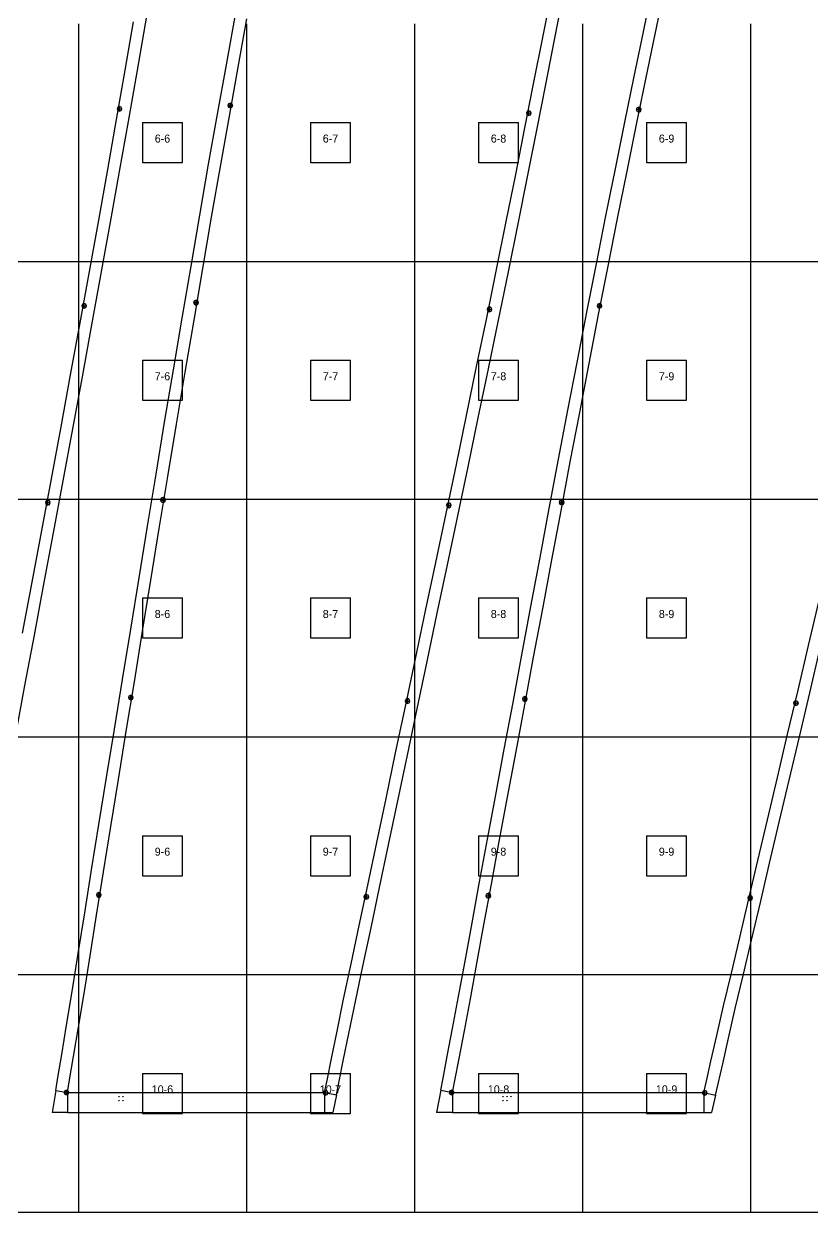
# Model space of a CAD drawing. Header units: metres. Extents: x 0 to 4830, y -2970 to 0.
# Drawn here: x 982 to 1967, y -2970 to -1485 of the extents above; entities that cross this region are included whole.
import ezdxf
from ezdxf.enums import TextEntityAlignment as Align

# ---------------------------------------------------------------- set-up
doc = ezdxf.new("R2010")
doc.units = ezdxf.units.M
for name, color, linetype in [('default', 7, 'Continuous'), ('mcircles', 7, 'Continuous'), ('TEXTLAYER', 7, 'Continuous')]:
    doc.layers.add(name, color=color, linetype=linetype)

msp = doc.modelspace()

# ---------------------------------------------------------------- linework, layer by layer
at = {"color": 9}
for p, q in [((1050, -1485), (1050, -1782)), ((1050, -1485), (1050, -1782)), ((1260, -1485), (1260, -1782)), ((1260, -1485), (1260, -1782)), ((1470, -1485), (1470, -1782)), ((1470, -1485), (1470, -1782)), ((1680, -1485), (1680, -1782)), ((1680, -1485), (1680, -1782)), ((1890, -1485), (1890, -1782)), ((1890, -1485), (1890, -1782)), ((1130, -1608.5), (1180, -1608.5)), ((1130, -1608.5), (1130, -1658.5)), ((1180, -1658.5), (1180, -1608.5)), ((1340, -1608.5), (1390, -1608.5)), ((1340, -1608.5), (1340, -1658.5)), ((1390, -1658.5), (1390, -1608.5)), ((1550, -1608.5), (1600, -1608.5)), ((1550, -1608.5), (1550, -1658.5)), ((1600, -1658.5), (1600, -1608.5)), ((1760, -1608.5), (1810, -1608.5)), ((1760, -1608.5), (1760, -1658.5)), ((1810, -1658.5), (1810, -1608.5)), ((1130, -1658.5), (1180, -1658.5)), ((1340, -1658.5), (1390, -1658.5)), ((1550, -1658.5), (1600, -1658.5)), ((1760, -1658.5), (1810, -1658.5)), ((840, -1782), (1050, -1782)), ((840, -1782), (1050, -1782)), ((1050, -1782), (1260, -1782)), ((1050, -1782), (1050, -2079)), ((1050, -1782), (1260, -1782)), ((1050, -1782), (1050, -2079)), ((1260, -1782), (1470, -1782)), ((1260, -1782), (1260, -2079)), ((1260, -1782), (1470, -1782)), ((1260, -1782), (1260, -2079)), ((1470, -1782), (1680, -1782)), ((1470, -1782), (1470, -2079)), ((1470, -1782), (1680, -1782)), ((1470, -1782), (1470, -2079)), ((1680, -1782), (1890, -1782)), ((1680, -1782), (1680, -2079)), ((1680, -1782), (1890, -1782)), ((1680, -1782), (1680, -2079)), ((1890, -1782), (2100, -1782)), ((1890, -1782), (1890, -2079)), ((1890, -1782), (2100, -1782)), ((1890, -1782), (1890, -2079)), ((1130, -1905.5), (1180, -1905.5)), ((1130, -1905.5), (1130, -1955.5)), ((1180, -1955.5), (1180, -1905.5)), ((1340, -1905.5), (1390, -1905.5)), ((1340, -1905.5), (1340, -1955.5)), ((1390, -1955.5), (1390, -1905.5)), ((1550, -1905.5), (1600, -1905.5)), ((1550, -1905.5), (1550, -1955.5)), ((1600, -1955.5), (1600, -1905.5)), ((1760, -1905.5), (1810, -1905.5)), ((1760, -1905.5), (1760, -1955.5)), ((1810, -1955.5), (1810, -1905.5)), ((1130, -1955.5), (1180, -1955.5)), ((1340, -1955.5), (1390, -1955.5)), ((1550, -1955.5), (1600, -1955.5)), ((1760, -1955.5), (1810, -1955.5)), ((840, -2079), (1050, -2079)), ((840, -2079), (1050, -2079)), ((1050, -2079), (1260, -2079)), ((1050, -2079), (1050, -2376)), ((1050, -2079), (1260, -2079)), ((1050, -2079), (1050, -2376)), ((1260, -2079), (1470, -2079)), ((1260, -2079), (1260, -2376)), ((1260, -2079), (1470, -2079)), ((1260, -2079), (1260, -2376)), ((1470, -2079), (1680, -2079)), ((1470, -2079), (1470, -2376)), ((1470, -2079), (1680, -2079)), ((1470, -2079), (1470, -2376)), ((1680, -2079), (1890, -2079)), ((1680, -2079), (1680, -2376)), ((1680, -2079), (1890, -2079)), ((1680, -2079), (1680, -2376)), ((1890, -2079), (2100, -2079)), ((1890, -2079), (1890, -2376)), ((1890, -2079), (2100, -2079)), ((1890, -2079), (1890, -2376)), ((1130, -2202.5), (1180, -2202.5)), ((1130, -2202.5), (1130, -2252.5)), ((1180, -2252.5), (1180, -2202.5)), ((1340, -2202.5), (1390, -2202.5)), ((1340, -2202.5), (1340, -2252.5)), ((1390, -2252.5), (1390, -2202.5)), ((1550, -2202.5), (1600, -2202.5)), ((1550, -2202.5), (1550, -2252.5)), ((1600, -2252.5), (1600, -2202.5)), ((1760, -2202.5), (1810, -2202.5)), ((1760, -2202.5), (1760, -2252.5)), ((1810, -2252.5), (1810, -2202.5)), ((1130, -2252.5), (1180, -2252.5)), ((1340, -2252.5), (1390, -2252.5)), ((1550, -2252.5), (1600, -2252.5)), ((1760, -2252.5), (1810, -2252.5)), ((840, -2376), (1050, -2376)), ((840, -2376), (1050, -2376)), ((1050, -2376), (1260, -2376)), ((1050, -2376), (1050, -2673)), ((1050, -2376), (1260, -2376)), ((1050, -2376), (1050, -2673)), ((1260, -2376), (1470, -2376)), ((1260, -2376), (1260, -2673)), ((1260, -2376), (1470, -2376)), ((1260, -2376), (1260, -2673)), ((1470, -2376), (1680, -2376)), ((1470, -2376), (1470, -2673)), ((1470, -2376), (1680, -2376)), ((1470, -2376), (1470, -2673)), ((1680, -2376), (1890, -2376)), ((1680, -2376), (1680, -2673)), ((1680, -2376), (1890, -2376)), ((1680, -2376), (1680, -2673)), ((1890, -2376), (2100, -2376)), ((1890, -2376), (1890, -2673)), ((1890, -2376), (2100, -2376)), ((1890, -2376), (1890, -2673)), ((1130, -2499.5), (1180, -2499.5)), ((1130, -2499.5), (1130, -2549.5)), ((1180, -2549.5), (1180, -2499.5)), ((1340, -2499.5), (1390, -2499.5)), ((1340, -2499.5), (1340, -2549.5)), ((1390, -2549.5), (1390, -2499.5)), ((1550, -2499.5), (1600, -2499.5)), ((1550, -2499.5), (1550, -2549.5)), ((1600, -2549.5), (1600, -2499.5)), ((1760, -2499.5), (1810, -2499.5)), ((1760, -2499.5), (1760, -2549.5)), ((1810, -2549.5), (1810, -2499.5)), ((1130, -2549.5), (1180, -2549.5)), ((1340, -2549.5), (1390, -2549.5)), ((1550, -2549.5), (1600, -2549.5)), ((1760, -2549.5), (1810, -2549.5)), ((840, -2673), (1050, -2673)), ((840, -2673), (1050, -2673)), ((1050, -2673), (1260, -2673)), ((1050, -2673), (1050, -2970)), ((1050, -2673), (1260, -2673)), ((1050, -2673), (1050, -2970)), ((1260, -2673), (1470, -2673)), ((1260, -2673), (1260, -2970)), ((1260, -2673), (1470, -2673)), ((1260, -2673), (1260, -2970)), ((1470, -2673), (1680, -2673)), ((1470, -2673), (1470, -2970)), ((1470, -2673), (1680, -2673)), ((1470, -2673), (1470, -2970)), ((1680, -2673), (1890, -2673)), ((1680, -2673), (1680, -2970)), ((1680, -2673), (1890, -2673)), ((1680, -2673), (1680, -2970)), ((1890, -2673), (2100, -2673)), ((1890, -2673), (1890, -2970)), ((1890, -2673), (2100, -2673)), ((1890, -2673), (1890, -2970)), ((1130, -2796.5), (1180, -2796.5)), ((1130, -2796.5), (1130, -2846.5)), ((1180, -2846.5), (1180, -2796.5)), ((1340, -2796.5), (1390, -2796.5)), ((1340, -2796.5), (1340, -2846.5)), ((1390, -2846.5), (1390, -2796.5)), ((1550, -2796.5), (1600, -2796.5)), ((1550, -2796.5), (1550, -2846.5)), ((1600, -2846.5), (1600, -2796.5)), ((1760, -2796.5), (1810, -2796.5)), ((1760, -2796.5), (1760, -2846.5)), ((1810, -2846.5), (1810, -2796.5)), ((1130, -2846.5), (1180, -2846.5)), ((1340, -2846.5), (1390, -2846.5)), ((1550, -2846.5), (1600, -2846.5)), ((1760, -2846.5), (1810, -2846.5)), ((840, -2970), (1050, -2970)), ((1050, -2970), (1260, -2970)), ((1260, -2970), (1470, -2970)), ((1470, -2970), (1680, -2970)), ((1680, -2970), (1890, -2970)), ((1890, -2970), (2100, -2970))]:
    msp.add_line(p, q, dxfattribs=at)
at = {"layer": 'default', "color": 7, "linetype": 'Continuous'}
for p, q in [((1133.8, -1485.1), (1144.1, -1425.8)), ((1630.4, -1502.1), (1641.2, -1447.4)), ((1645.1, -1505), (1655.9, -1450.3)), ((1756.1, -1495.1), (1767.4, -1440.5)), ((1770.8, -1498.2), (1782.1, -1443.5)), ((1108.5, -1543), (1119, -1482.5)), ((1234.9, -1536.5), (1245.8, -1476.1)), ((1249.7, -1539.2), (1260.6, -1478.7)), ((1123.2, -1545.6), (1133.8, -1485.1)), ((1744.6, -1551), (1756.1, -1495.1)), ((1759.3, -1554.1), (1770.8, -1498.2)), ((1619.3, -1558.1), (1630.4, -1502.1)), ((1634, -1561), (1645.1, -1505)), ((1097.7, -1604.6), (1108.5, -1543)), ((1223.8, -1598.1), (1234.9, -1536.5)), ((1238.6, -1600.7), (1249.7, -1539.2)), ((1112.5, -1607.2), (1123.2, -1545.6)), ((1608, -1615.2), (1619.3, -1558.1)), ((1732.9, -1608.1), (1744.6, -1551)), ((1747.5, -1611.1), (1759.3, -1554.1)), ((1622.7, -1618.1), (1634, -1561)), ((1101.3, -1588.4), (1099.1, -1589.3)), ((1103.4, -1589.3), (1101.3, -1588.4)), ((1101.3, -1594.4), (1101.3, -1588.4)), ((1237.7, -1585), (1236.8, -1587.2)), ((1236.8, -1587.2), (1237.7, -1589.3)), ((1236.8, -1587.2), (1242.8, -1587.2)), ((1239.8, -1584.2), (1237.7, -1585)), ((1241.9, -1585), (1239.8, -1584.2)), ((1239.8, -1590.2), (1239.8, -1584.2)), ((1242.8, -1587.2), (1241.9, -1585)), ((1241.9, -1589.3), (1242.8, -1587.2)), ((1099.1, -1589.3), (1098.3, -1591.4)), ((1098.3, -1591.4), (1099.1, -1593.5)), ((1098.3, -1591.4), (1104.3, -1591.4)), ((1099.1, -1593.5), (1101.3, -1594.4)), ((1101.3, -1594.4), (1103.4, -1593.5)), ((1104.3, -1591.4), (1103.4, -1589.3)), ((1103.4, -1593.5), (1104.3, -1591.4)), ((1212.7, -1660.6), (1223.8, -1598.1)), ((1227.5, -1663.3), (1238.6, -1600.7)), ((1237.7, -1589.3), (1239.8, -1590.2)), ((1239.8, -1590.2), (1241.9, -1589.3)), ((1610.7, -1594.7), (1609.9, -1596.8)), ((1609.9, -1596.8), (1610.7, -1598.9)), ((1609.9, -1596.8), (1615.9, -1596.8)), ((1612.9, -1593.8), (1610.7, -1594.7)), ((1610.7, -1598.9), (1612.9, -1599.8)), ((1615, -1594.7), (1612.9, -1593.8)), ((1612.9, -1599.8), (1612.9, -1593.8)), ((1612.9, -1599.8), (1615, -1598.9)), ((1615.9, -1596.8), (1615, -1594.7)), ((1615, -1598.9), (1615.9, -1596.8)), ((1748.1, -1590.2), (1747.2, -1592.3)), ((1747.2, -1592.3), (1748.1, -1594.5)), ((1747.2, -1592.3), (1753.2, -1592.3)), ((1750.2, -1589.3), (1748.1, -1590.2)), ((1748.1, -1594.5), (1750.2, -1595.3)), ((1752.3, -1590.2), (1750.2, -1589.3)), ((1750.2, -1595.3), (1750.2, -1589.3)), ((1750.2, -1595.3), (1752.3, -1594.5)), ((1753.2, -1592.3), (1752.3, -1590.2)), ((1752.3, -1594.5), (1753.2, -1592.3)), ((1086.7, -1667.1), (1097.7, -1604.6)), ((1101.5, -1669.7), (1112.5, -1607.2)), ((1596.5, -1673.3), (1608, -1615.2)), ((1611.2, -1676.2), (1622.7, -1618.1)), ((1721, -1666.1), (1732.9, -1608.1)), ((1735.7, -1669.1), (1747.5, -1611.1)), ((1201.7, -1724), (1212.7, -1660.6)), ((1075.4, -1730.5), (1086.7, -1667.1)), ((1090.1, -1733), (1101.5, -1669.7)), ((1216.5, -1726.6), (1227.5, -1663.3)), ((1584.7, -1732.3), (1596.5, -1673.3)), ((1599.4, -1735.2), (1611.2, -1676.2)), ((1709.1, -1725.2), (1721, -1666.1)), ((1723.8, -1728.2), (1735.7, -1669.1)), ((1063.8, -1794.4), (1075.4, -1730.5)), ((1078.5, -1797), (1090.1, -1733)), ((1190.7, -1788.1), (1201.7, -1724)), ((1205.5, -1790.7), (1216.5, -1726.6)), ((1572.6, -1792.1), (1584.7, -1732.3)), ((1587.3, -1795), (1599.4, -1735.2)), ((1697.3, -1785), (1709.1, -1725.2)), ((1712, -1788), (1723.8, -1728.2)), ((1052, -1858.9), (1063.8, -1794.4)), ((1179.7, -1852.7), (1190.7, -1788.1)), ((1194.5, -1855.3), (1205.5, -1790.7)), ((1560.2, -1852.4), (1572.6, -1792.1)), ((1574.9, -1855.3), (1587.3, -1795)), ((1685.4, -1845.4), (1697.3, -1785)), ((1700.1, -1848.4), (1712, -1788)), ((1066.8, -1861.4), (1078.5, -1797)), ((1055, -1835.4), (1054.1, -1837.5)), ((1054.1, -1837.5), (1055, -1839.6)), ((1054.1, -1837.5), (1060.1, -1837.5)), ((1057.1, -1834.5), (1055, -1835.4)), ((1055, -1839.6), (1057.1, -1840.5)), ((1057.1, -1840.5), (1057.1, -1834.5)), ((1059.2, -1835.4), (1057.1, -1834.5)), ((1057.1, -1840.5), (1059.2, -1839.6)), ((1060.1, -1837.5), (1059.2, -1835.4)), ((1059.2, -1839.6), (1060.1, -1837.5)), ((1194.9, -1831.4), (1194, -1833.5)), ((1194, -1833.5), (1194.9, -1835.6)), ((1194, -1833.5), (1200, -1833.5)), ((1197, -1830.5), (1194.9, -1831.4)), ((1194.9, -1835.6), (1197, -1836.5)), ((1199.1, -1831.4), (1197, -1830.5)), ((1197, -1836.5), (1197, -1830.5)), ((1197, -1836.5), (1199.1, -1835.6)), ((1200, -1833.5), (1199.1, -1831.4)), ((1199.1, -1835.6), (1200, -1833.5)), ((1561.4, -1839.8), (1560.6, -1841.9)), ((1563.6, -1838.9), (1561.4, -1839.8)), ((1565.7, -1839.8), (1563.6, -1838.9)), ((1563.6, -1844.9), (1563.6, -1838.9)), ((1566.6, -1841.9), (1565.7, -1839.8)), ((1698.9, -1835.4), (1698.1, -1837.5)), ((1698.1, -1837.5), (1698.9, -1839.6)), ((1698.1, -1837.5), (1704.1, -1837.5)), ((1701.1, -1834.5), (1698.9, -1835.4)), ((1698.9, -1839.6), (1701.1, -1840.5)), ((1701.1, -1840.5), (1701.1, -1834.5)), ((1703.2, -1835.4), (1701.1, -1834.5)), ((1701.1, -1840.5), (1703.2, -1839.6)), ((1704.1, -1837.5), (1703.2, -1835.4)), ((1703.2, -1839.6), (1704.1, -1837.5)), ((1168.7, -1917.6), (1179.7, -1852.7)), ((1183.5, -1920.3), (1194.5, -1855.3)), ((1547.6, -1913.2), (1560.2, -1852.4)), ((1560.6, -1841.9), (1561.4, -1844)), ((1560.6, -1841.9), (1566.6, -1841.9)), ((1561.4, -1844), (1563.6, -1844.9)), ((1562.3, -1916.1), (1574.9, -1855.3)), ((1563.6, -1844.9), (1565.7, -1844)), ((1565.7, -1844), (1566.6, -1841.9)), ((1673.6, -1906.4), (1685.4, -1845.4)), ((1688.3, -1909.4), (1700.1, -1848.4)), ((1040.2, -1923.7), (1052, -1858.9)), ((1054.9, -1926.2), (1066.8, -1861.4)), ((1535, -1974.4), (1547.6, -1913.2)), ((1661.8, -1967.7), (1673.6, -1906.4)), ((1676.5, -1970.7), (1688.3, -1909.4)), ((1028.3, -1988.6), (1040.2, -1923.7)), ((1043.1, -1991.2), (1054.9, -1926.2)), ((1157.7, -1982.8), (1168.7, -1917.6)), ((1172.5, -1985.4), (1183.5, -1920.3)), ((1549.7, -1977.3), (1562.3, -1916.1)), ((1522.3, -2035.7), (1535, -1974.4)), ((1649.9, -2029.2), (1661.8, -1967.7)), ((1664.7, -2032.2), (1676.5, -1970.7)), ((1016.2, -2053.6), (1028.3, -1988.6)), ((1147, -2048), (1157.7, -1982.8)), ((1161.8, -2050.6), (1172.5, -1985.4)), ((1537.1, -2038.6), (1549.7, -1977.3)), ((1030.9, -2056.1), (1043.1, -1991.2)), ((1638.4, -2090.7), (1649.9, -2029.2)), ((1653.1, -2093.7), (1664.7, -2032.2)), ((1136.4, -2112.9), (1147, -2048)), ((1509.4, -2096.9), (1522.3, -2035.7)), ((1524.2, -2099.8), (1537.1, -2038.6)), ((1004.1, -2118.3), (1016.2, -2053.6)), ((1018.8, -2120.9), (1030.9, -2056.1)), ((1151.1, -2115.5), (1161.8, -2050.6)), ((1153.6, -2077.9), (1152.7, -2080.1)), ((1155.7, -2077.1), (1153.6, -2077.9)), ((1157.9, -2077.9), (1155.7, -2077.1)), ((1155.7, -2083.1), (1155.7, -2077.1)), ((1158.7, -2080.1), (1157.9, -2077.9)), ((1009.7, -2081.2), (1008.8, -2083.4)), ((1008.8, -2083.4), (1009.7, -2085.5)), ((1008.8, -2083.4), (1014.8, -2083.4)), ((1011.8, -2080.4), (1009.7, -2081.2)), ((1009.7, -2085.5), (1011.8, -2086.4)), ((1013.9, -2081.2), (1011.8, -2080.4)), ((1011.8, -2086.4), (1011.8, -2080.4)), ((1011.8, -2086.4), (1013.9, -2085.5)), ((1014.8, -2083.4), (1013.9, -2081.2)), ((1013.9, -2085.5), (1014.8, -2083.4)), ((1152.7, -2080.1), (1153.6, -2082.2)), ((1152.7, -2080.1), (1158.7, -2080.1)), ((1153.6, -2082.2), (1155.7, -2083.1)), ((1155.7, -2083.1), (1157.9, -2082.2)), ((1157.9, -2082.2), (1158.7, -2080.1)), ((1510.7, -2084.6), (1509.8, -2086.7)), ((1509.8, -2086.7), (1510.7, -2088.8)), ((1509.8, -2086.7), (1515.8, -2086.7)), ((1512.8, -2083.7), (1510.7, -2084.6)), ((1510.7, -2088.8), (1512.8, -2089.7)), ((1514.9, -2084.6), (1512.8, -2083.7)), ((1512.8, -2089.7), (1512.8, -2083.7)), ((1512.8, -2089.7), (1514.9, -2088.8)), ((1515.8, -2086.7), (1514.9, -2084.6)), ((1514.9, -2088.8), (1515.8, -2086.7)), ((1626.9, -2152.1), (1638.4, -2090.7)), ((1641.6, -2155), (1653.1, -2093.7)), ((1651.8, -2080.9), (1650.9, -2083)), ((1650.9, -2083), (1651.8, -2085.1)), ((1650.9, -2083), (1656.9, -2083)), ((1653.9, -2080), (1651.8, -2080.9)), ((1651.8, -2085.1), (1653.9, -2086)), ((1656, -2080.9), (1653.9, -2080)), ((1653.9, -2086), (1653.9, -2080)), ((1653.9, -2086), (1656, -2085.1)), ((1656.9, -2083), (1656, -2080.9)), ((1656, -2085.1), (1656.9, -2083)), ((1496.6, -2158), (1509.4, -2096.9)), ((1511.3, -2160.9), (1524.2, -2099.8)), ((992.1, -2182.6), (1004.1, -2118.3)), ((1006.8, -2185.2), (1018.8, -2120.9)), ((1125.8, -2177.5), (1136.4, -2112.9)), ((1140.6, -2180.1), (1151.1, -2115.5)), ((1615.5, -2213), (1626.9, -2152.1)), ((1483.8, -2218.7), (1496.6, -2158)), ((1498.5, -2221.6), (1511.3, -2160.9)), ((1630.2, -2216), (1641.6, -2155)), ((980.2, -2246.3), (992.1, -2182.6)), ((1115.4, -2241.5), (1125.8, -2177.5)), ((1130.1, -2244.1), (1140.6, -2180.1)), ((994.9, -2248.9), (1006.8, -2185.2)), ((1962.4, -2262), (1975.7, -2205.7)), ((1471.1, -2278.7), (1483.8, -2218.7)), ((1485.8, -2281.7), (1498.5, -2221.6)), ((1604.2, -2273.4), (1615.5, -2213)), ((1618.9, -2276.3), (1630.2, -2216)), ((1105.1, -2304.5), (1115.4, -2241.5)), ((983.2, -2311.7), (994.9, -2248.9)), ((1119.9, -2307.1), (1130.1, -2244.1)), ((1949.3, -2317.8), (1962.4, -2262)), ((1963.9, -2321), (1977.1, -2265.3)), ((1458.6, -2338), (1471.1, -2278.7)), ((1473.4, -2340.9), (1485.8, -2281.7)), ((1593.1, -2333), (1604.2, -2273.4)), ((1607.8, -2335.9), (1618.9, -2276.3)), ((971.7, -2373.3), (983.2, -2311.7)), ((1095, -2366.5), (1105.1, -2304.5)), ((1109.8, -2369), (1119.9, -2307.1)), ((1113.3, -2324.7), (1112.4, -2326.8)), ((1112.4, -2326.8), (1113.3, -2328.9)), ((1112.4, -2326.8), (1118.4, -2326.8)), ((1115.4, -2323.8), (1113.3, -2324.7)), ((1113.3, -2328.9), (1115.4, -2329.8)), ((1117.6, -2324.7), (1115.4, -2323.8)), ((1115.4, -2329.8), (1115.4, -2323.8)), ((1115.4, -2329.8), (1117.6, -2328.9)), ((1118.4, -2326.8), (1117.6, -2324.7)), ((1117.6, -2328.9), (1118.4, -2326.8)), ((1459.1, -2329.2), (1458.3, -2331.3)), ((1458.3, -2331.3), (1459.1, -2333.5)), ((1458.3, -2331.3), (1464.3, -2331.3)), ((1461.3, -2328.3), (1459.1, -2329.2)), ((1463.4, -2329.2), (1461.3, -2328.3)), ((1461.3, -2334.3), (1461.3, -2328.3)), ((1464.3, -2331.3), (1463.4, -2329.2)), ((1463.4, -2333.5), (1464.3, -2331.3)), ((1605.8, -2326.6), (1604.9, -2328.7)), ((1604.9, -2328.7), (1605.8, -2330.9)), ((1604.9, -2328.7), (1610.9, -2328.7)), ((1607.9, -2325.7), (1605.8, -2326.6)), ((1605.8, -2330.9), (1607.9, -2331.7)), ((1610, -2326.6), (1607.9, -2325.7)), ((1607.9, -2331.7), (1607.9, -2325.7)), ((1607.9, -2331.7), (1610, -2330.9)), ((1610.9, -2328.7), (1610, -2326.6)), ((1610, -2330.9), (1610.9, -2328.7)), ((1936.3, -2372.8), (1949.3, -2317.8)), ((1946.7, -2330.9), (1944.6, -2331.8)), ((1948.8, -2331.8), (1946.7, -2330.9)), ((1946.7, -2336.9), (1946.7, -2330.9)), ((1951, -2376), (1963.9, -2321)), ((1446.4, -2396.2), (1458.6, -2338)), ((1459.1, -2333.5), (1461.3, -2334.3)), ((1461.1, -2399.1), (1473.4, -2340.9)), ((1461.3, -2334.3), (1463.4, -2333.5)), ((1582.2, -2391.4), (1593.1, -2333)), ((1596.9, -2394.3), (1607.8, -2335.9)), ((1944.6, -2331.8), (1943.7, -2333.9)), ((1943.7, -2333.9), (1944.6, -2336.1)), ((1943.7, -2333.9), (1949.7, -2333.9)), ((1944.6, -2336.1), (1946.7, -2336.9)), ((1946.7, -2336.9), (1948.8, -2336.1)), ((1949.7, -2333.9), (1948.8, -2331.8)), ((1948.8, -2336.1), (1949.7, -2333.9)), ((1085.2, -2426.9), (1095, -2366.5)), ((1100, -2429.5), (1109.8, -2369)), ((1923.6, -2426.8), (1936.3, -2372.8)), ((1938.3, -2430), (1951, -2376)), ((1434.4, -2453), (1446.4, -2396.2)), ((1449.1, -2455.9), (1461.1, -2399.1)), ((1571.6, -2448.5), (1582.2, -2391.4)), ((1586.3, -2451.4), (1596.9, -2394.3)), ((1075.7, -2485.6), (1085.2, -2426.9)), ((1090.5, -2488.2), (1100, -2429.5)), ((1911.2, -2479.5), (1923.6, -2426.8)), ((1925.8, -2482.7), (1938.3, -2430)), ((1561.3, -2503.9), (1571.6, -2448.5)), ((1422.8, -2508.1), (1434.4, -2453)), ((1437.5, -2511), (1449.1, -2455.9)), ((1576, -2506.8), (1586.3, -2451.4)), ((1899.2, -2530.6), (1911.2, -2479.5)), ((1066.5, -2542.1), (1075.7, -2485.6)), ((1081.3, -2544.7), (1090.5, -2488.2)), ((1913.8, -2533.9), (1925.8, -2482.7)), ((1411.6, -2561.2), (1422.8, -2508.1)), ((1551.4, -2557.2), (1561.3, -2503.9)), ((1566.1, -2560.2), (1576, -2506.8)), ((1426.4, -2564.1), (1437.5, -2511)), ((1887.6, -2579.9), (1899.2, -2530.6)), ((1902.2, -2583.1), (1913.8, -2533.9)), ((1057.9, -2596.1), (1066.5, -2542.1)), ((1072.6, -2598.7), (1081.3, -2544.7)), ((1401, -2611.9), (1411.6, -2561.2)), ((1415.7, -2614.8), (1426.4, -2564.1)), ((1542, -2608.2), (1551.4, -2557.2)), ((1556.7, -2611.1), (1566.1, -2560.2)), ((1073.3, -2571.5), (1072.5, -2573.6)), ((1072.5, -2573.6), (1073.3, -2575.7)), ((1072.5, -2573.6), (1078.5, -2573.6)), ((1075.5, -2570.6), (1073.3, -2571.5)), ((1073.3, -2575.7), (1075.5, -2576.6)), ((1077.6, -2571.5), (1075.5, -2570.6)), ((1075.5, -2576.6), (1075.5, -2570.6)), ((1075.5, -2576.6), (1077.6, -2575.7)), ((1078.5, -2573.6), (1077.6, -2571.5)), ((1077.6, -2575.7), (1078.5, -2573.6)), ((1407.6, -2573.9), (1406.8, -2576)), ((1406.8, -2576), (1407.6, -2578.1)), ((1406.8, -2576), (1412.8, -2576)), ((1409.8, -2573), (1407.6, -2573.9)), ((1407.6, -2578.1), (1409.8, -2579)), ((1411.9, -2573.9), (1409.8, -2573)), ((1409.8, -2579), (1409.8, -2573)), ((1409.8, -2579), (1411.9, -2578.1)), ((1412.8, -2576), (1411.9, -2573.9)), ((1411.9, -2578.1), (1412.8, -2576)), ((1560.1, -2572.4), (1559.3, -2574.5)), ((1559.3, -2574.5), (1560.1, -2576.7)), ((1559.3, -2574.5), (1565.3, -2574.5)), ((1562.3, -2571.5), (1560.1, -2572.4)), ((1560.1, -2576.7), (1562.3, -2577.5)), ((1564.4, -2572.4), (1562.3, -2571.5)), ((1562.3, -2577.5), (1562.3, -2571.5)), ((1562.3, -2577.5), (1564.4, -2576.7)), ((1565.3, -2574.5), (1564.4, -2572.4)), ((1564.4, -2576.7), (1565.3, -2574.5)), ((1876.5, -2626.9), (1887.6, -2579.9)), ((1887.3, -2575.2), (1886.4, -2577.3)), ((1886.4, -2577.3), (1887.3, -2579.4)), ((1886.4, -2577.3), (1892.4, -2577.3)), ((1889.4, -2574.3), (1887.3, -2575.2)), ((1887.3, -2579.4), (1889.4, -2580.3)), ((1891.5, -2575.2), (1889.4, -2574.3)), ((1889.4, -2580.3), (1889.4, -2574.3)), ((1889.4, -2580.3), (1891.5, -2579.4)), ((1891.1, -2630.1), (1902.2, -2583.1)), ((1892.4, -2577.3), (1891.5, -2575.2)), ((1891.5, -2579.4), (1892.4, -2577.3)), ((1049.8, -2646.9), (1057.9, -2596.1)), ((1064.5, -2649.5), (1072.6, -2598.7)), ((1390.8, -2659.6), (1401, -2611.9)), ((1533.3, -2656.2), (1542, -2608.2)), ((1548, -2659.1), (1556.7, -2611.1)), ((1405.5, -2662.5), (1415.7, -2614.8)), ((1866, -2671.2), (1876.5, -2626.9)), ((1880.6, -2674.4), (1891.1, -2630.1)), ((1042.3, -2694), (1049.8, -2646.9)), ((1057, -2696.5), (1064.5, -2649.5)), ((1525.1, -2700.6), (1533.3, -2656.2)), ((1381.4, -2703.8), (1390.8, -2659.6)), ((1396.2, -2706.7), (1405.5, -2662.5)), ((1539.9, -2703.5), (1548, -2659.1)), ((1856.2, -2712.2), (1866, -2671.2)), ((1870.9, -2715.4), (1880.6, -2674.4)), ((1035.2, -2736.4), (1042.3, -2694)), ((1050, -2738.9), (1057, -2696.5)), ((1517.5, -2740.6), (1525.1, -2700.6)), ((1373.3, -2743.7), (1381.4, -2703.8)), ((1388, -2746.6), (1396.2, -2706.7)), ((1532.3, -2743.5), (1539.9, -2703.5)), ((1847.8, -2749.2), (1856.2, -2712.2)), ((1862.4, -2752.4), (1870.9, -2715.4)), ((1029.1, -2773), (1035.2, -2736.4)), ((1043.9, -2775.5), (1050, -2738.9)), ((1366.3, -2778.1), (1373.3, -2743.7)), ((1381, -2781), (1388, -2746.6)), ((1510.9, -2775.1), (1517.5, -2740.6)), ((1525.7, -2778), (1532.3, -2743.5)), ((1840.5, -2781.2), (1847.8, -2749.2)), ((1855.2, -2784.4), (1862.4, -2752.4)), ((1024.3, -2801.8), (1029.1, -2773)), ((1039, -2804.4), (1043.9, -2775.5)), ((1505.7, -2802.4), (1510.9, -2775.1)), ((1360.8, -2805.3), (1366.3, -2778.1)), ((1375.5, -2808.2), (1381, -2781)), ((1520.5, -2805.3), (1525.7, -2778)), ((1834.8, -2806.4), (1840.5, -2781.2)), ((1849.4, -2809.7), (1855.2, -2784.4)), ((1021.6, -2818), (1024.3, -2801.8)), ((1036.3, -2820.5), (1039, -2804.4)), ((1357.7, -2820.5), (1360.8, -2805.3)), ((1502.9, -2817.6), (1505.7, -2802.4)), ((1517.6, -2820.5), (1520.5, -2805.3)), ((1831.6, -2820.5), (1834.8, -2806.4)), ((1021.6, -2818), (1017, -2845.5)), ((1021.6, -2818), (1036.3, -2820.5)), ((1033, -2818.2), (1032.2, -2820.3)), ((1032.2, -2820.3), (1033, -2822.4)), ((1032.2, -2820.3), (1038.2, -2820.3)), ((1035.2, -2817.3), (1033, -2818.2)), ((1037.3, -2818.2), (1035.2, -2817.3)), ((1035.2, -2823.3), (1035.2, -2817.3)), ((1036.3, -2820.5), (1357.7, -2820.5)), ((1036.3, -2820.5), (1036.3, -2845.5)), ((1038.2, -2820.3), (1037.3, -2818.2)), ((1037.3, -2822.4), (1038.2, -2820.3)), ((1356.8, -2818.6), (1355.9, -2820.7)), ((1355.9, -2820.7), (1356.8, -2822.9)), ((1355.9, -2820.7), (1361.9, -2820.7)), ((1358.9, -2817.7), (1356.8, -2818.6)), ((1357.7, -2820.5), (1357.7, -2845.5)), ((1357.7, -2820.5), (1372.4, -2823.4)), ((1361, -2818.6), (1358.9, -2817.7)), ((1358.9, -2823.7), (1358.9, -2817.7)), ((1361.9, -2820.7), (1361, -2818.6)), ((1361, -2822.9), (1361.9, -2820.7)), ((1372.4, -2823.4), (1375.5, -2808.2)), ((1502.9, -2817.6), (1497.5, -2845.5)), ((1502.9, -2817.6), (1517.6, -2820.5)), ((1514.3, -2818.2), (1513.4, -2820.3)), ((1513.4, -2820.3), (1514.3, -2822.4)), ((1513.4, -2820.3), (1519.4, -2820.3)), ((1516.4, -2817.3), (1514.3, -2818.2)), ((1518.5, -2818.2), (1516.4, -2817.3)), ((1516.4, -2823.3), (1516.4, -2817.3)), ((1517.6, -2820.5), (1831.6, -2820.5)), ((1517.6, -2820.5), (1517.6, -2845.5)), ((1519.4, -2820.3), (1518.5, -2818.2)), ((1518.5, -2822.4), (1519.4, -2820.3)), ((1830.6, -2818.6), (1829.7, -2820.8)), ((1829.7, -2820.8), (1830.6, -2822.9)), ((1829.7, -2820.8), (1835.7, -2820.8)), ((1832.7, -2817.8), (1830.6, -2818.6)), ((1831.6, -2820.5), (1831.6, -2845.5)), ((1831.6, -2820.5), (1846.2, -2823.7)), ((1834.9, -2818.6), (1832.7, -2817.8)), ((1832.7, -2823.8), (1832.7, -2817.8)), ((1835.7, -2820.8), (1834.9, -2818.6)), ((1834.9, -2822.9), (1835.7, -2820.8)), ((1846.2, -2823.7), (1849.4, -2809.7)), ((1033, -2822.4), (1035.2, -2823.3)), ((1035.2, -2823.3), (1037.3, -2822.4)), ((1356.8, -2822.9), (1358.9, -2823.7)), ((1358.9, -2823.7), (1361, -2822.9)), ((1372.4, -2823.4), (1367.9, -2845.5)), ((1514.3, -2822.4), (1516.4, -2823.3)), ((1516.4, -2823.3), (1518.5, -2822.4)), ((1830.6, -2822.9), (1832.7, -2823.8)), ((1832.7, -2823.8), (1834.9, -2822.9)), ((1846.2, -2823.7), (1841.3, -2845.5)), ((1036.3, -2845.5), (1017, -2845.5)), ((1036.3, -2845.5), (1357.7, -2845.5)), ((1357.7, -2845.5), (1367.9, -2845.5)), ((1517.6, -2845.5), (1497.5, -2845.5)), ((1517.6, -2845.5), (1831.6, -2845.5)), ((1831.6, -2845.5), (1841.3, -2845.5))]:
    msp.add_line(p, q, dxfattribs=at)
at = {"layer": 'mcircles', "color": 7, "linetype": 'Continuous'}
for centre in [(1100.8, -2825.5), (1100.8, -2830.5), (1105.8, -2825.5), (1105.8, -2830.5), (1580.5, -2825.5), (1580.5, -2830.5), (1585.5, -2825.5), (1585.5, -2830.5), (1590.5, -2825.5)]:
    msp.add_circle(centre, 0.3, dxfattribs=at)

# ---------------------------------------------------------------- texts
at = {"layer": 'TEXTLAYER', "color": 1}
for s, p in [('6-6', (1155, -1633.5)), ('6-7', (1365, -1633.5)), ('6-8', (1575, -1633.5)), ('6-9', (1785, -1633.5)), ('7-6', (1155, -1930.5)), ('7-7', (1365, -1930.5)), ('7-8', (1575, -1930.5)), ('7-9', (1785, -1930.5)), ('8-6', (1155, -2227.5)), ('8-7', (1365, -2227.5)), ('8-8', (1575, -2227.5)), ('8-9', (1785, -2227.5)), ('9-6', (1155, -2524.5)), ('9-7', (1365, -2524.5)), ('9-8', (1575, -2524.5)), ('9-9', (1785, -2524.5)), ('10-6', (1155, -2821.5)), ('10-7', (1365, -2821.5)), ('10-8', (1575, -2821.5)), ('10-9', (1785, -2821.5))]:
    msp.add_text(s, height=10, dxfattribs=at).set_placement(p, align=Align.CENTER)

doc.saveas('drawing.dxf')
